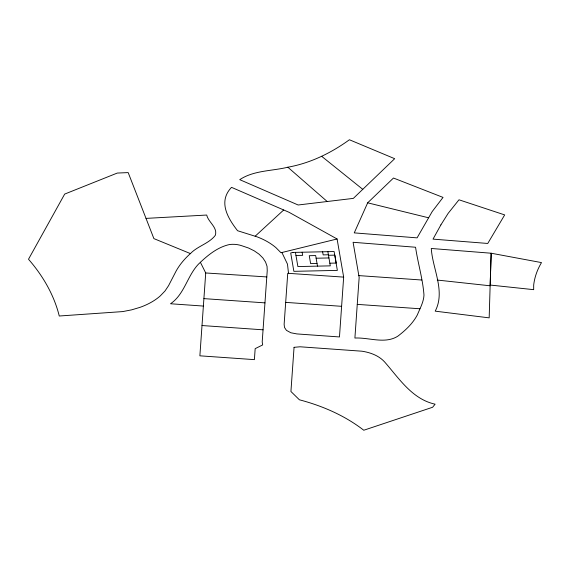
<?xml version="1.0" encoding="UTF-8"?>
<svg xmlns="http://www.w3.org/2000/svg" width="570" height="570" viewBox="0 0 570 570"><rect width="100%" height="100%" fill="white"/><g stroke="black" fill="none" stroke-linecap="round" stroke-linejoin="round"><path stroke-width="0.85" d="M490.136 285.791L489.174 317.861L435.209 311.156C445.655 291.206 432.53 268.919 431.283 248.477L491.169 253.222L541.5 262.599A139.821 85.5 4 0 0 533.684 285.064L533.677 289.66L490.164 285.05L491.169 253.222L490.136 285.791L437.261 280.055M203.376 306.062L199.878 355.822L254.405 359.634L255.168 348.648L262.677 344.928L262.2 341.95L267.237 270.629L267.038 266.311L265.549 262.036L262.863 257.946L259.044 254.163L254.206 250.821L248.57 248.036L242.236 245.884A17.371 10.623 4 0 0 229.624 244.509C217.427 247.102 207.188 255.681 198.403 264.209C187.174 276.072 184.516 294.234 170.53 303.76L203.376 306.062L205.72 272.966L200.384 262.278M357.255 304.373L354.903 338.046C368.94 337.29 384.971 344.373 397.846 336.165C405.548 330.308 412.751 323.532 417.34 314.897C419.962 308.456 423.624 302.207 423.98 295.103C422.812 278.965 417.888 263.255 415.566 247.245L353.094 242.286L359.157 277.497L357.255 304.373L419.99 308.769M343.66 277.113L339.471 336.948L296.849 333.92L290.835 332.766L286.432 330.351L284.501 327.444L284.131 324.323L287.743 273.286L343.66 277.113L337.091 238.98L289.068 212.304L231.52 187.338C217.989 201.502 227.501 217.783 237.562 230.722L257.099 236.849A58.959 36.053 4 0 1 275.973 247.679L280.96 252.738L337.091 238.98M367.671 202.82L354.248 232.881L417.083 237.861L432.224 211.527L443.032 197.405L393.471 178.032L367.671 202.82L428.398 217.747M362.762 189.333L394.682 158.695L349.41 139.757C331.063 153.052 310.258 163.205 287.843 167.217C271.833 171.157 253.956 170.259 239.735 179.657L298.139 204.993L353.35 198.381L362.762 189.333L321.665 156.315M255.168 236.208L283.696 209.974M190.43 253.586L153.893 238.616L128.186 172.596L117.278 173.059L64.681 194.078L28.5 259.243C42.743 275.559 54.05 294.868 59.259 316.008L122.764 311.583L131.677 309.838L140.028 307.344A69.861 42.721 4 0 0 160.298 295.887L165.008 290.985L168.556 285.684L176.13 271.028A126.804 77.549 4 0 1 190.43 253.586C197.583 246.033 208.998 243.618 215.296 235.36C217.918 227.487 208.349 222.272 206.703 215.04L146.02 218.388M295.972 255.474L302.67 255.332L302.136 252.225M328.413 254.776L323.161 254.89L322.627 251.783M328.47 255.282L334.875 255.146L336.236 263.062L329.831 263.197M316.122 258.224L328.926 257.946M317.027 263.475L310.621 263.611L309.261 255.702L315.666 255.56L317.483 266.133M205.72 272.966L266.81 276.935M358.829 275.602L421.8 280.02M285.691 302.378L341.615 306.318M203.91 298.623L264.95 302.87M202.015 325.534L263.048 329.823M287.843 167.217L327.216 201.523M281.894 252.503L287.472 264.117L288.52 273.344M327.878 251.669L330.294 265.862L297.882 266.56L295.438 252.375M294.056 347.322L290.928 391.49L299.4 399.798C322.47 405.861 344.843 415.573 363.774 430.243L432.601 407.265L435.109 404.18C412.131 399.192 398.979 378.28 384.522 361.843C378.715 355.53 370.272 352.481 361.971 351.206L300.062 346.788L294.056 347.322M440.902 224.872L433.015 239.122L487.749 243.461L504.685 214.911L458.978 199.792L448.12 213.401L440.902 224.872M292.902 252.424L290.707 252.966L293.871 271.334L337.362 270.401L334.113 251.534L292.902 252.424"/></g></svg>
